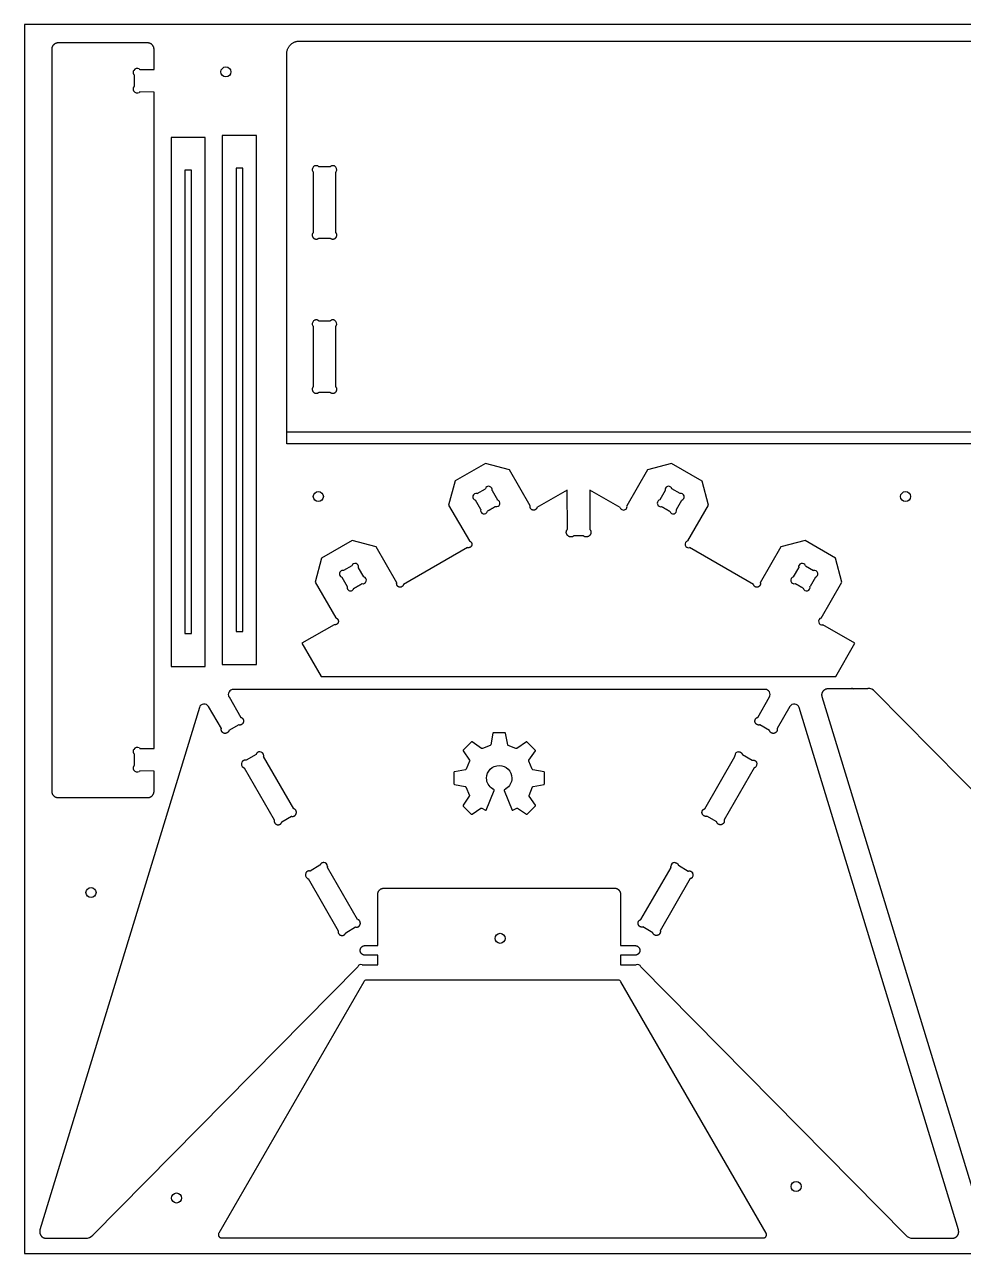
# Model space of a CAD drawing. Header units: millimetres. Extents: x 0 to 2500, y 0 to 1220.
# Drawn here: x 0 to 933, y 0 to 1220 of the extents above; entities that cross this region are included whole.
import ezdxf

# ---------------------------------------------------------------- set-up
doc = ezdxf.new("R2010")
doc.units = ezdxf.units.MM
doc.header["$MEASUREMENT"] = 0
for name, color, linetype, true_color in [('Angled Pockets Top', 3, 'Continuous', 0x00ff00), ('Board Fixings', 6, 'Continuous', 0xff00ff), ('Pockets 10mm', 5, 'Continuous', 0x0000ff), ('Pockets 5mm', 4, 'Continuous', 0x00ffff), ('Profile - inside', 30, 'Continuous', 0xff7f00), ('Profile - outside', 18, 'Continuous', 0x000000), ('Stock Perimeter', 1, 'Continuous', 0xff0007)]:
    doc.layers.add(name, color=color, linetype=linetype, true_color=true_color)

msp = doc.modelspace()

# ---------------------------------------------------------------- linework, layer by layer
at = {"layer": 'Angled Pockets Top'}
msp.add_line((1009.6, 815.2), (260.6, 815.2), dxfattribs=at)
at = {"layer": 'Board Fixings'}
for centre in [(200, 1173), (291.8, 751.4), (875.1, 751.4), (66, 358.2), (472.3, 312.8), (766.3, 66.4), (151, 55)]:
    msp.add_circle(centre, 5, dxfattribs=at)
at = {"layer": 'Pockets 10mm'}
for p, q in [((465.2, 516.4), (463.1, 505)), ((477.2, 516.9), (465.8, 516.9)), ((479.9, 505), (477.8, 516.4)), ((443.7, 507.7), (435.7, 499.7)), ((454, 501.3), (444.5, 507.8)), ((462.5, 504.3), (454.9, 501.2)), ((488.1, 501.2), (480.4, 504.3)), ((498.5, 507.8), (489, 501.3)), ((507.3, 499.7), (499.3, 507.7)), ((435.6, 498.9), (442, 489.6)), ((442.1, 488.7), (438.7, 480.8)), ((500.9, 489.6), (507.4, 498.9)), ((504.3, 480.8), (500.9, 488.7)), ((426.5, 477.6), (426.5, 466.2)), ((438, 480.2), (427, 478.2)), ((516, 478.2), (504.9, 480.2)), ((516.4, 466.2), (516.4, 477.6)), ((427, 465.7), (437.8, 463.6)), ((505.2, 463.6), (516, 465.7)), ((441.7, 453.8), (435.6, 444.9)), ((438.4, 463.1), (441.8, 454.7)), ((458.6, 440.2), (466.5, 459.5)), ((466.3, 460.2), (465.3, 460.8)), ((476.4, 459.5), (484.4, 440.2)), ((477.6, 460.8), (476.7, 460.2)), ((501.2, 454.7), (504.5, 463.1)), ((507.4, 444.9), (501.2, 453.8)), ((435.7, 444.1), (443.7, 436.1)), ((444.5, 436), (453.2, 442)), ((454.1, 442.1), (457.9, 440)), ((485, 440), (488.9, 442.1)), ((489.7, 442), (498.5, 436)), ((499.3, 436.1), (507.3, 444.1))]:
    msp.add_line(p, q, dxfattribs=at)
for points in [[(465.8, 516.9), (465.5, 516.9), (465.3, 516.7), (465.2, 516.4)], [(477.8, 516.4), (477.7, 516.7), (477.4, 516.9), (477.2, 516.9)], [(444.5, 507.8), (444.2, 508), (443.9, 507.9), (443.7, 507.7)], [(454.9, 501.2), (454.6, 501.1), (454.2, 501.1), (454, 501.3)], [(463.1, 505), (463, 504.7), (462.8, 504.4), (462.5, 504.3)], [(480.4, 504.3), (480.2, 504.4), (479.9, 504.7), (479.9, 505)], [(489, 501.3), (488.7, 501.1), (488.3, 501.1), (488.1, 501.2)], [(499.3, 507.7), (499.1, 507.9), (498.7, 508), (498.5, 507.8)], [(435.7, 499.7), (435.5, 499.5), (435.4, 499.2), (435.6, 498.9)], [(442, 489.6), (442.2, 489.3), (442.2, 489), (442.1, 488.7)], [(500.9, 488.7), (500.8, 489), (500.8, 489.3), (500.9, 489.6)], [(507.4, 498.9), (507.5, 499.2), (507.5, 499.5), (507.3, 499.7)], [(427, 478.2), (426.7, 478.1), (426.5, 477.9), (426.5, 477.6)], [(438.7, 480.8), (438.6, 480.6), (438.3, 480.3), (438, 480.2)], [(504.9, 480.2), (504.6, 480.3), (504.4, 480.6), (504.3, 480.8)], [(516.4, 477.6), (516.4, 477.9), (516.2, 478.1), (516, 478.2)], [(426.5, 466.2), (426.5, 466), (426.7, 465.7), (427, 465.7)], [(437.8, 463.6), (438, 463.6), (438.3, 463.3), (438.4, 463.1)], [(504.5, 463.1), (504.6, 463.3), (504.9, 463.6), (505.2, 463.6)], [(516, 465.7), (516.2, 465.7), (516.4, 466), (516.4, 466.2)], [(441.8, 454.7), (441.9, 454.4), (441.9, 454), (441.7, 453.8)], [(465.3, 460.8), (465.1, 460.9), (464.9, 461.1), (464.7, 461.3)], [(466.5, 459.5), (466.6, 459.7), (466.5, 460.1), (466.3, 460.2)], [(476.7, 460.2), (476.4, 460.1), (476.3, 459.7), (476.4, 459.5)], [(478.2, 461.3), (478.1, 461.1), (477.8, 460.9), (477.6, 460.8)], [(501.2, 453.8), (501.1, 454), (501.1, 454.4), (501.2, 454.7)], [(435.6, 444.9), (435.4, 444.7), (435.5, 444.3), (435.7, 444.1)], [(453.2, 442), (453.4, 442.2), (453.8, 442.2), (454.1, 442.1)], [(457.9, 440), (458.2, 439.9), (458.5, 440), (458.6, 440.2)], [(484.4, 440.2), (484.5, 440), (484.8, 439.9), (485, 440)], [(488.9, 442.1), (489.1, 442.2), (489.5, 442.2), (489.7, 442)], [(507.3, 444.1), (507.5, 444.3), (507.5, 444.7), (507.4, 444.9)], [(443.7, 436.1), (443.9, 435.9), (444.2, 435.9), (444.5, 436)], [(498.5, 436), (498.7, 435.9), (499.1, 435.9), (499.3, 436.1)]]:
    msp.add_open_spline(points, degree=3, dxfattribs=at)
msp.add_open_spline([(464.7, 461.3), (461.2, 463.5), (458.9, 467.4), (458.9, 471.9), (458.9, 478.8), (464.5, 484.4), (471.5, 484.4), (478.4, 484.4), (484, 478.8), (484, 471.9), (484, 467.4), (481.7, 463.5), (478.2, 461.3)], degree=3, knots=[190, 190, 190, 190, 191, 191, 191, 192, 192, 192, 193, 193, 193, 194, 194, 194, 194], dxfattribs=at)
at = {"layer": 'Pockets 5mm'}
for points in [[(165.8, 615.3), (165.8, 1075.3), (159.3, 1075.3), (159.3, 615.3), (165.8, 615.3)], [(216.7, 617.3), (216.7, 1077.3), (210.2, 1077.3), (210.2, 617.3), (216.7, 617.3)]]:
    msp.add_lwpolyline(points, dxfattribs=at)
at = {"layer": 'Profile - inside'}
for p, q in [((303.6, 1078.8), (292.3, 1078.8)), ((286.8, 1073.4), (286.8, 1013.6)), ((309.1, 1013.6), (309.1, 1073.4)), ((292.3, 1008.1), (303.6, 1008.1)), ((286.8, 920.3), (286.8, 860.5)), ((303.6, 925.7), (292.3, 925.7)), ((309.1, 860.5), (309.1, 920.3)), ((292.3, 855), (303.6, 855)), ((449.6, 754.4), (457.7, 759.1)), ((464.3, 757.3), (469.6, 748.1)), ((636.3, 757.3), (631, 748.1)), ((651.1, 754.4), (642.9, 759.1)), ((453.1, 738.6), (447.8, 747.8)), ((647.5, 738.6), (652.8, 747.8)), ((315.2, 671.3), (320.5, 662.1)), ((325, 682.6), (316.9, 677.9)), ((337, 671.6), (331.7, 680.8)), ((763.7, 671.6), (769, 680.8)), ((775.6, 682.6), (783.7, 677.9)), ((785.5, 671.3), (780.2, 662.1)), ((229.9, 495.3), (220.1, 489.6)), ((267.3, 441.5), (237.4, 493.3)), ((675.7, 441.5), (705.6, 493.3)), ((713, 495.3), (722.8, 489.6)), ((218.1, 482.1), (248, 430.4)), ((724.8, 482.1), (694.9, 430.4)), ((255.5, 428.4), (265.3, 434)), ((687.5, 428.4), (677.7, 434)), ((293.4, 385.3), (283.6, 379.6)), ((330.8, 331.5), (300.9, 383.3)), ((612.2, 331.5), (642.1, 383.3)), ((649.5, 385.3), (659.3, 379.6)), ((281.6, 372.2), (311.5, 320.4)), ((661.3, 372.2), (631.4, 320.4)), ((319, 318.4), (328.8, 324.1)), ((624, 318.4), (614.2, 324.1))]:
    msp.add_line(p, q, dxfattribs=at)
for centre, radius, start, end in [((289.7, 1076), 3.93, 119.9884, 209.9884), ((306.2, 1076), 3.93, 329.9884, 59.9884), ((289.7, 922.9), 3.93, 119.9884, 209.9884), ((306.2, 922.9), 3.93, 329.9884, 59.9884), ((461, 758.2), 3.43, 344.9534, 164.9534), ((639.6, 758.2), 3.43, 15.0466, 195.0466), ((448.7, 751.1), 3.43, 74.9534, 254.9534), ((468.7, 744.8), 3.43, 254.9534, 74.9534), ((631.9, 744.8), 3.43, 105.0466, 285.0466), ((651.9, 751.1), 3.43, 285.0466, 105.0466), ((456.4, 737.7), 3.43, 164.9534, 344.9534), ((644.2, 737.7), 3.43, 195.0466, 15.0466), ((328.4, 681.7), 3.43, 344.9913, 164.9913), ((772.3, 681.7), 3.43, 15.0087, 195.0087), ((316.1, 674.6), 3.43, 74.9913, 254.9913), ((336.1, 668.3), 3.43, 254.9913, 74.9913), ((764.5, 668.3), 3.43, 105.0087, 285.0087), ((784.6, 674.6), 3.43, 285.0087, 105.0087), ((323.8, 661.2), 3.43, 164.9913, 344.9913), ((776.8, 661.2), 3.43, 195.0087, 15.0087), ((233.6, 494.1), 3.93, 0, 90), ((709.3, 494.1), 3.93, 90, 180), ((219.3, 485.8), 3.93, 150, 240), ((723.7, 485.8), 3.93, 300, 30), ((297.1, 384.1), 3.93, 0, 90), ((645.8, 384.1), 3.93, 90, 180), ((282.8, 375.8), 3.93, 150, 240), ((660.2, 375.8), 3.93, 300, 30)]:
    msp.add_arc(centre, radius, start, end, dxfattribs=at)
for points, weights in [([(286.3, 1074), (286.5, 1073.6), (286.8, 1073.4)], [1, 0.948287729328, 0.914835758084]), ([(292.3, 1078.8), (290.3, 1080.9), (287.7, 1079.4)], [0.914835791626, 0.758819025933, 1]), ([(308.2, 1079.4), (305.6, 1080.9), (303.6, 1078.8)], [1, 0.758819025933, 0.914835791626]), ([(309.1, 1073.4), (309.4, 1073.6), (309.6, 1074)], [0.914835758084, 0.948287729328, 1]), ([(286.8, 1013.6), (284.1, 1011), (286.9, 1008.2)], [1, 0.707106816723, 1]), ([(309, 1008.2), (311.8, 1011), (309.1, 1013.6)], [1, 0.707106816723, 1]), ([(286.9, 1008.2), (289.7, 1005.4), (292.3, 1008.1)], [1, 0.707106816723, 1]), ([(303.6, 1008.1), (306.2, 1005.4), (309, 1008.2)], [1, 0.707106816723, 1]), ([(286.3, 920.9), (286.5, 920.5), (286.8, 920.3)], [1, 0.948287729328, 0.914835758084]), ([(292.3, 925.7), (290.3, 927.8), (287.7, 926.3)], [0.914835791626, 0.758819025933, 1]), ([(308.2, 926.3), (305.6, 927.8), (303.6, 925.7)], [1, 0.758819025933, 0.914835791626]), ([(309.1, 920.3), (309.4, 920.5), (309.6, 920.9)], [0.914835758084, 0.948287729328, 1]), ([(286.8, 860.5), (284.1, 857.9), (286.9, 855.1)], [1, 0.707106816723, 1]), ([(286.9, 855.1), (289.7, 852.3), (292.3, 855)], [1, 0.707106816723, 1]), ([(303.6, 855), (306.2, 852.3), (309, 855.1)], [1, 0.707106816723, 1]), ([(309, 855.1), (311.8, 857.9), (309.1, 860.5)], [1, 0.707106816723, 1]), ([(220.1, 489.6), (217.4, 490.4), (215.9, 487.8)], [0.914835791626, 0.758819025933, 1]), ([(233.6, 498), (230.6, 498), (229.9, 495.3)], [1, 0.758819025933, 0.914835791626]), ([(237.4, 493.3), (237.6, 493.6), (237.6, 494.1)], [0.914835758084, 0.948287729328, 1]), ([(705.6, 493.3), (705.4, 493.6), (705.4, 494.1)], [0.914835758084, 0.948287729328, 1]), ([(709.3, 498), (712.3, 498), (713, 495.3)], [1, 0.758819025933, 0.914835791626]), ([(722.8, 489.6), (725.6, 490.4), (727.1, 487.8)], [0.914835791626, 0.758819025933, 1]), ([(217.3, 482.4), (217.8, 482.2), (218.1, 482.1)], [1, 0.948287729328, 0.914835758084]), ([(725.6, 482.4), (725.2, 482.2), (724.8, 482.1)], [1, 0.948287729328, 0.914835758084]), ([(269.9, 436.8), (270.9, 440.6), (267.3, 441.5)], [1, 0.707106816723, 1]), ([(673, 436.8), (672, 440.6), (675.7, 441.5)], [1, 0.707106816723, 1]), ([(248, 430.4), (247, 426.8), (250.8, 425.7)], [1, 0.707106816723, 1]), ([(250.8, 425.7), (254.6, 424.7), (255.5, 428.4)], [1, 0.707106816723, 1]), ([(265.3, 434), (268.9, 433), (269.9, 436.8)], [1, 0.707106816723, 1]), ([(677.7, 434), (674.1, 433), (673, 436.8)], [1, 0.707106816723, 1]), ([(692.2, 425.7), (688.4, 424.7), (687.5, 428.4)], [1, 0.707106816723, 1]), ([(694.9, 430.4), (696, 426.8), (692.2, 425.7)], [1, 0.707106816723, 1]), ([(283.6, 379.6), (280.9, 380.4), (279.4, 377.8)], [0.914835791626, 0.758819025933, 1]), ([(297.1, 388), (294.1, 388), (293.4, 385.3)], [1, 0.758819025933, 0.914835791626]), ([(300.9, 383.3), (301.1, 383.6), (301.1, 384.1)], [0.914835758084, 0.948287729328, 1]), ([(642.1, 383.3), (641.9, 383.6), (641.9, 384.1)], [0.914835758084, 0.948287729328, 1]), ([(645.8, 388), (648.8, 388), (649.5, 385.3)], [1, 0.758819025933, 0.914835791626]), ([(659.3, 379.6), (662.1, 380.4), (663.6, 377.8)], [0.914835791626, 0.758819025933, 1]), ([(280.8, 372.4), (281.3, 372.2), (281.6, 372.2)], [1, 0.948287729328, 0.914835758084]), ([(662.1, 372.4), (661.7, 372.2), (661.3, 372.2)], [1, 0.948287729328, 0.914835758084]), ([(333.4, 326.8), (334.4, 330.6), (330.8, 331.5)], [1, 0.707106816723, 1]), ([(609.5, 326.8), (608.5, 330.6), (612.2, 331.5)], [1, 0.707106816723, 1]), ([(311.5, 320.4), (310.5, 316.8), (314.3, 315.8)], [1, 0.707106816723, 1]), ([(314.3, 315.8), (318.1, 314.7), (319, 318.4)], [1, 0.707106816723, 1]), ([(328.8, 324.1), (332.4, 323), (333.4, 326.8)], [1, 0.707106816723, 1]), ([(614.2, 324.1), (610.6, 323), (609.5, 326.8)], [1, 0.707106816723, 1]), ([(628.7, 315.8), (624.9, 314.7), (624, 318.4)], [1, 0.707106816723, 1]), ([(631.4, 320.4), (632.5, 316.8), (628.7, 315.8)], [1, 0.707106816723, 1])]:
    msp.add_rational_spline(points, weights, degree=2, dxfattribs=at)
for points in [[(467.8, 741.5), (463.8, 739.1), (459.7, 736.8)], [(632.8, 741.5), (636.9, 739.1), (640.9, 736.8)], [(327.1, 660.3), (331.2, 662.6), (335.2, 665)], [(773.5, 660.3), (769.5, 662.6), (765.4, 665)]]:
    msp.add_open_spline(points, degree=2, dxfattribs=at)
at = {"layer": 'Profile - outside'}
for p, q in [((39.3, 1201.8), (33.4, 1201.8)), ((53.3, 1201.8), (39.3, 1201.8)), ((122.3, 1201.8), (53.3, 1201.8)), ((273.1, 1203.6, 0), (997, 1203.6, 0)), ((27, 1195.5), (27, 458.9)), ((128.6, 1175.4), (128.6, 1195.5)), ((260.6, 813.7, 0), (260.4, 1190.9)), ((114.6, 1175.4), (128.6, 1175.4)), ((109.1, 1158.6), (109.1, 1169.9)), ((128.6, 1153), (114.6, 1153.1)), ((128.6, 501.3), (128.6, 1153)), ((260.6, 808.2, 0), (260.6, 813.7, 0)), ((260.6, 807.5, 0), (260.6, 808.2, 0)), ((260.6, 803.7, 0), (260.6, 807.5, 0)), ((1009.7, 803.7, 0), (260.6, 803.7, 0)), ((457.9, 784.3), (427.6, 766.9)), ((481.7, 777.9), (457.9, 784.3)), ((642.7, 784.3), (618.8, 777.9)), ((672.9, 766.8), (642.7, 784.3)), ((502.3, 742.2), (481.7, 777.9)), ((618.8, 777.9), (598.3, 742.2)), ((427.6, 766.9), (421.2, 743)), ((539.1, 757.9), (508.9, 740.5)), ((539.2, 718.8), (539.1, 757.9)), ((561.5, 757.9), (561.5, 718.8)), ((591.6, 740.5), (561.5, 757.9)), ((679.3, 743), (672.9, 766.8)), ((421.2, 743), (441.8, 707.3)), ((658.8, 707.3), (679.3, 743)), ((325.3, 707.8), (295, 690.4)), ((349.1, 701.4), (325.3, 707.8)), ((555, 712.4), (545.6, 712.4)), ((775.2, 707.8), (751.3, 701.4)), ((805.4, 690.4), (775.2, 707.8)), ((369.7, 665.7), (349.1, 701.4)), ((440, 700.7), (376.3, 664)), ((724.1, 664), (660.5, 700.7)), ((751.3, 701.4), (730.7, 665.8)), ((295, 690.4), (288.6, 666.5)), ((811.8, 666.5), (805.4, 690.4)), ((288.6, 666.5), (309.2, 630.9)), ((791.2, 630.8), (811.8, 666.5)), ((307.4, 624.2), (275.5, 605.9)), ((824.8, 605.9), (793, 624.2)), ((275.5, 605.9), (294.6, 572.9)), ((805.8, 572.9), (824.8, 605.9)), ((294.6, 572.9), (805.8, 572.9)), ((203.1, 552.5), (214.8, 532.2)), ((735.5, 560), (207.4, 560)), ((728.2, 532.2), (739.9, 552.5)), ((950.7, 34), (792.3, 552.7)), ((798.4, 560.9), (799, 560.9)), ((799, 560.9), (799.6, 560.9)), ((799.6, 560.9), (837.6, 560.9)), ((844.7, 557.9), (1106.8, 292.4)), ((173.7, 541.9), (15.3, 23.3)), ((195.5, 521.1), (182.8, 542.9)), ((760.2, 542.9), (747.5, 521.1)), ((927.6, 23.3), (769.3, 541.9)), ((212.8, 524.7), (202.9, 519.1)), ((740, 519.1), (730.2, 524.7)), ((114.6, 501.3), (128.6, 501.3)), ((109.2, 484.5), (109.1, 495.8)), ((128.6, 478.9), (114.6, 479)), ((128.6, 458.9), (128.6, 478.9)), ((33.4, 452.5), (39.3, 452.5)), ((39.3, 452.5), (53.3, 452.5)), ((53.3, 452.5), (122.3, 452.5)), ((350.8, 315.1), (350.8, 356.4)), ((357.2, 362.7), (388.9, 362.7)), ((388.9, 362.7), (554, 362.7)), ((554, 362.7), (585.8, 362.7)), ((592.1, 356.4), (592.1, 315.1)), ((338.1, 305.6), (350.8, 305.6)), ((350.8, 305.6), (350.8, 315.1)), ((592.1, 315.1), (592.1, 305.6)), ((592.1, 305.6), (606.4, 305.6)), ((350.8, 296.1), (338.1, 296.1)), ((350.8, 286.5), (350.8, 296.1)), ((606.4, 296.1), (592.1, 296.1)), ((592.1, 296.1), (592.1, 286.5)), ((67.7, 18), (330.9, 284.6)), ((335.4, 286.5), (350.8, 286.5)), ((592.1, 286.5), (607.6, 286.5)), ((612.1, 284.6), (875.2, 18)), ((336.9, 269.8), (192.9, 20.2)), ((589.8, 271.3), (339.5, 271.3)), ((736.6, 20.2), (592.4, 269.8)), ((21.4, 15.1), (21.7, 15.1)), ((21.7, 15.1), (21.9, 15.1)), ((21.9, 15.1), (22, 15.1)), ((22, 15.1), (22.6, 15.1)), ((22.6, 15.1), (60.6, 15.1)), ((195.7, 15.4), (733.8, 15.4)), ((882.4, 15.1), (920.4, 15.1)), ((920.4, 15.1), (921, 15.1)), ((921, 15.1), (921.5, 15.1))]:
    msp.add_line(p, q, dxfattribs=at)
for points in [[(179.5, 582.8), (179.5, 1107.8), (145.5, 1107.8), (145.5, 582.8), (179.5, 582.8)], [(230.4, 584.8), (230.4, 1109.8), (196.4, 1109.8), (196.4, 584.8), (230.4, 584.8)]]:
    msp.add_lwpolyline(points, dxfattribs=at)
for centre, radius, start, end in [((112, 1172.5), 3.93, 59.9942, 149.9942), ((112, 1156), 3.93, 209.9942, 299.9942), ((595, 741.4), 3.43, 194.9982, 15.0055), ((659.6, 704), 3.43, 105.0055, 284.9982), ((792.1, 627.5), 3.43, 105.013, 284.9957), ((207.4, 555), 5, 90, 209.8232), ((735.5, 555), 5, 330.1768, 90), ((821.3, 557.8), 3.17, 44.763, 90), ((837.6, 550.9), 10, 44.6253, 90), ((178.4, 540.4), 5, 30.1628, 163.025), ((764.5, 540.4), 5, 16.975, 149.8372), ((112, 498.4), 3.93, 60.0116, 150.0116), ((112, 481.9), 3.93, 210.0116, 300.0116), ((334.1, 283.4), 3.43, 67.3127, 158.062), ((608.9, 283.4), 3.43, 21.938, 112.6873), ((339.5, 268.3), 3, 90, 150.0271), ((589.8, 268.3), 3, 30, 90), ((60.6, 25.1), 10, 270, 315.3747), ((882.4, 25.1), 10, 224.6253, 270)]:
    msp.add_arc(centre, radius, start, end, dxfattribs=at)
for points, weights in [([(33.4, 1201.8), (27, 1201.8), (27, 1195.5)], [1, 0.707106781187, 1]), ([(128.6, 1195.5), (128.6, 1201.8), (122.3, 1201.8)], [0.999999860338, 0.707107089436, 1]), ([(109.1, 1169.9), (107.1, 1171.9), (108.6, 1174.5)], [0.914835717231, 0.758819120633, 0.999999884996]), ([(113.9, 1175.9), (114.4, 1175.7), (114.6, 1175.4)], [0.999999975342, 0.948287733681, 0.914835774035]), ([(108.6, 1154), (107.1, 1156.6), (109.1, 1158.6)], [1, 0.758819083435, 0.914835717231]), ([(114.6, 1153.1), (114.4, 1152.8), (113.9, 1152.6)], [0.914835758084, 0.948287721352, 0.999999975342]), ([(539.5, 712.7), (536.4, 715.7), (539.2, 718.8)], [1, 0.732421402947, 1]), ([(545.6, 712.4), (542.5, 709.6), (539.5, 712.7)], [1, 0.732421402947, 1]), ([(561.2, 712.7), (558.1, 709.6), (555, 712.4)], [1, 0.732421402947, 1]), ([(561.5, 718.8), (564.2, 715.7), (561.2, 712.7)], [1, 0.732421402947, 1]), ([(217.4, 527.5), (216.4, 523.7), (212.8, 524.7)], [1, 0.707106816723, 1]), ([(214.8, 532.2), (218.4, 531.3), (217.4, 527.5)], [1, 0.707106816723, 1]), ([(725.6, 527.5), (724.6, 531.3), (728.2, 532.2)], [1, 0.707106816723, 1]), ([(730.2, 524.7), (726.6, 523.7), (725.6, 527.5)], [1, 0.707106816723, 1]), ([(198.2, 516.4), (194.5, 517.4), (195.5, 521.1)], [1, 0.707106816723, 1]), ([(202.9, 519.1), (202, 515.4), (198.2, 516.4)], [1, 0.707106816723, 1]), ([(744.7, 516.4), (740.9, 515.4), (740, 519.1)], [1, 0.707106816723, 1]), ([(747.5, 521.1), (748.5, 517.4), (744.7, 516.4)], [1, 0.707106816723, 1]), ([(109.1, 495.8), (107.1, 497.8), (108.6, 500.4)], [0.914835717231, 0.758819083435, 1]), ([(114, 501.8), (114.4, 501.6), (114.6, 501.3)], [0.999999975342, 0.948287721352, 0.914835758084]), ([(108.6, 479.9), (107.1, 482.5), (109.2, 484.5)], [1, 0.758819140937, 0.914835642837]), ([(114.6, 479), (114.4, 478.7), (114, 478.5)], [0.914835758084, 0.948287721352, 0.999999975342]), ([(27, 458.9), (27, 452.5), (33.4, 452.5)], [1, 0.707107019605, 1]), ([(122.3, 452.5), (128.6, 452.5), (128.6, 458.9)], [1, 0.707107327855, 0.999999860338]), ([(350.8, 356.4), (350.8, 362.7), (357.2, 362.7)], [0.999999441351, 0.707107270004, 0.999999581014]), ([(585.8, 362.7), (592.1, 362.7), (592.1, 356.4)], [0.999999860338, 0.707106851018, 1])]:
    msp.add_rational_spline(points, weights, degree=2, dxfattribs=at)
at = {"layer": 'Profile - outside', "extrusion": (1.13104e-13, -9.66457e-07, 1)}
msp.add_rational_spline([(260.4, 1190.9), (260.4, 1203.6, 0), (273.1, 1203.6, 0)], [1, 0.707106851018, 0.999999860338], degree=2, dxfattribs=at)
at = {"layer": 'Profile - outside'}
for points, weights, knots in [([(508.9, 740.5), (508.3, 737.9), (505.6, 737.9), (502.2, 737.9), (502.2, 741.3), (502.2, 741.8), (502.3, 742.2)], [0.914854299882, 0.759050839292, 1.00016785396, 0.707225471862, 1.00016785396, 0.948394664234, 0.91492175018], [164.7310368, 164.7310368, 164.7310368, 164.9055785, 164.9055785, 165.1176361, 165.1176361, 165.1551141, 165.1551141, 165.1551141]), ([(441.8, 707.3), (444.3, 706.7), (444.3, 704), (444.3, 700.6), (440.9, 700.6), (440.5, 700.6), (440, 700.7)], [0.914921734219, 0.758998673763, 1.00016785385, 0.707225471779, 1.00016785385, 0.948342486339, 0.914854299669], [171.7168731, 171.7168731, 171.7168731, 171.8914526, 171.8914526, 172.1035102, 172.1035102, 172.1410259, 172.1410259, 172.1410259]), ([(376.3, 664), (375.6, 661.4), (373, 661.4), (369.6, 661.4), (369.6, 664.9), (369.6, 665.3), (369.7, 665.7)], [0.914854225369, 0.759035895081, 1.0001576255, 0.707218239249, 1.0001576255, 0.948363234502, 0.914884297585], [175.0370746, 175.0370746, 175.0370746, 175.2116216, 175.2116216, 175.4236791, 175.4236791, 175.4611729, 175.4611729, 175.4611729]), ([(730.7, 665.8), (730.9, 665.3), (730.9, 664.9), (730.9, 661.4), (727.4, 661.4), (724.8, 661.4), (724.1, 664)], [0.914780162609, 0.948244747995, 1, 0.707106781187, 1, 0.758804721541, 0.914854299666], [215.4511379, 215.4511379, 215.4511379, 215.4886092, 215.4886092, 215.7006667, 215.7006667, 215.8752944, 215.8752944, 215.8752944]), ([(309.2, 630.9), (311.7, 630.2), (311.7, 627.5), (311.7, 624.1), (308.3, 624.1), (307.8, 624.1), (307.4, 624.2)], [0.914884223259, 0.759012687573, 1.00015762539, 0.707218239167, 1.00015762539, 0.948340026967, 0.914854299455], [182.0227217, 182.0227217, 182.0227217, 182.1972855, 182.1972855, 182.4093431, 182.4093431, 182.4468536, 182.4468536, 182.4468536]), ([(792.3, 552.7), (791.4, 555.7), (793.3, 558.3), (795.2, 560.9), (798.4, 560.9)], [0.999999860613, 0.893028271415, 0.999999962629, 0.893028220407, 0.999999962629], [756.4644681, 756.4644681, 756.4644681, 756.6978511, 756.6978511, 756.9312342, 756.9312342, 756.9312342]), ([(338.1, 296.1), (333.4, 296.1), (333.4, 300.8), (333.4, 305.6), (338.1, 305.6)], [1, 0.707106781187, 1, 0.707106781187, 1], [520.2757573, 520.2757573, 520.2757573, 520.5702816, 520.5702816, 520.8648059, 520.8648059, 520.8648059]), ([(606.4, 305.6), (611.2, 305.6), (611.2, 300.8), (611.2, 296.1), (606.4, 296.1)], [1, 0.707106781187, 1, 0.707106781187, 1], [535.4381036, 535.4381036, 535.4381036, 535.7326279, 535.7326279, 536.0271522, 536.0271522, 536.0271522]), ([(15.3, 23.3), (14.4, 20.2), (16.3, 17.6), (18.2, 15.1), (21.4, 15.1)], [0.999999999762, 0.893028253568, 0.999999999762, 0.893028279072, 0.999999948754], [492.9131608, 492.9131608, 492.9131608, 493.1465438, 493.1465438, 493.3799268, 493.3799268, 493.3799268]), ([(192.9, 20.2), (192, 18.6), (192.9, 17), (193.9, 15.4), (195.7, 15.4)], [1, 0.866084487159, 1, 0.866084487159, 1], [93.1284815, 93.1284815, 93.1284815, 93.2593516, 93.2593516, 93.3902218, 93.3902218, 93.3902218]), ([(733.8, 15.4), (735.7, 15.4), (736.6, 17), (737.5, 18.6), (736.6, 20.2)], [1, 0.866025403784, 1, 0.866025403784, 1], [114.5762514, 114.5762514, 114.5762514, 114.7071511, 114.7071511, 114.8380508, 114.8380508, 114.8380508]), ([(921.5, 15.1), (924.7, 15.1), (926.6, 17.6), (928.5, 20.2), (927.6, 23.3)], [0.999999809605, 0.893028296919, 0.999999962629, 0.893028245911, 0.999999911621], [562.9787537, 562.9787537, 562.9787537, 563.2121367, 563.2121367, 563.4455198, 563.4455198, 563.4455198])]:
    msp.add_rational_spline(points, weights, degree=2, knots=knots, dxfattribs=at)
at = {"layer": 'Stock Perimeter'}
msp.add_lwpolyline([(0, 0), (2500, 0), (2500, 1220), (0, 1220), (0, 0)], dxfattribs=at)

doc.saveas('drawing.dxf')
